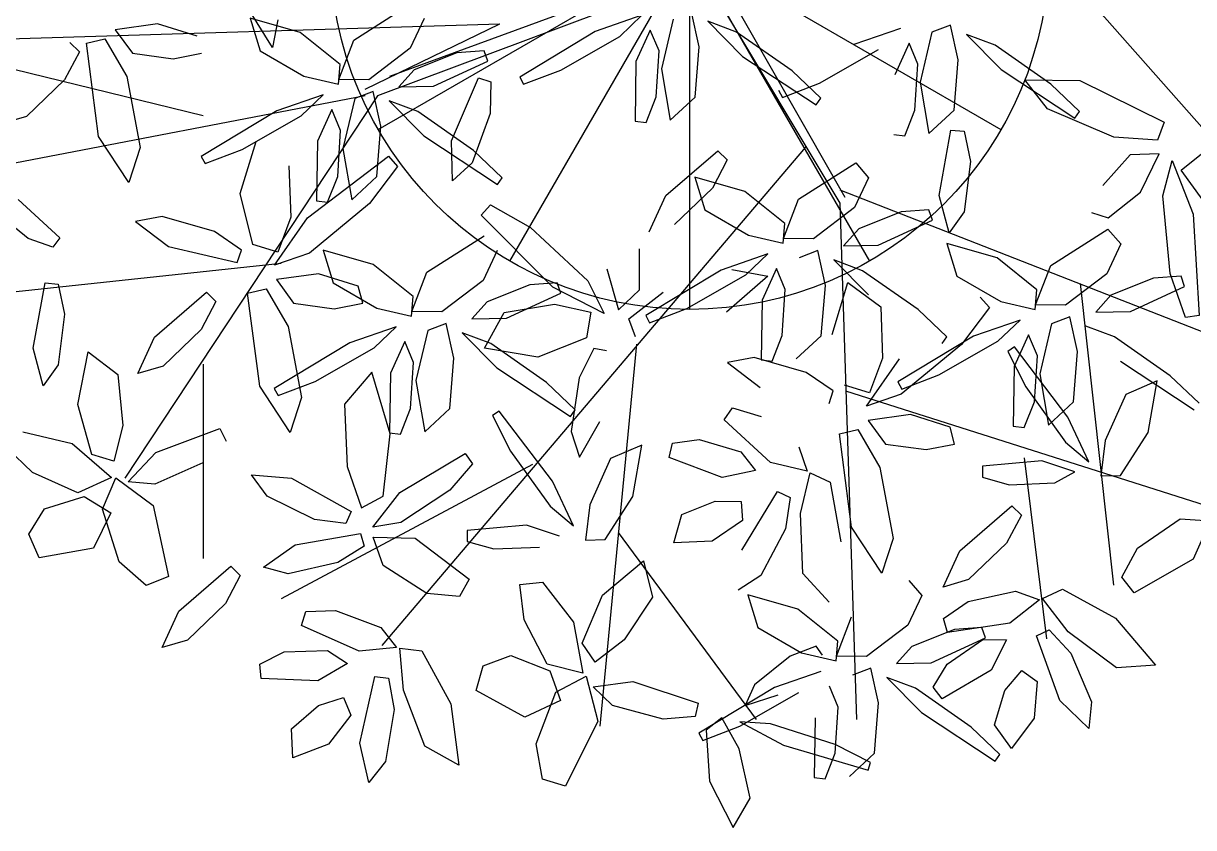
# Model space of a CAD drawing. Extents: x 8365 to 8547, y -347 to -272.
# Drawn here: x 8514.588 to 8515.565, y -302.949 to -302.278 of the extents above; entities that cross this region are included whole.
import ezdxf

# ---------------------------------------------------------------- set-up
doc = ezdxf.new("R2010")
doc.units = 0
doc.layers.get('0').update_dxf_attribs({"linetype": 'CONTINUOUS'})
doc.layers.add('1', color=7, linetype='CONTINUOUS')

msp = doc.modelspace()

# ---------------------------------------------------------------- linework, layer by layer
at = {"linetype": 'CONTINUOUS'}
for p, q in [((8515.14408, -301.91695), (8515.14408, -302.51695)), ((8515.14408, -301.91695), (8515.14408, -302.51695)), ((8514.99408, -301.95714), (8515.29408, -302.47676)), ((8514.99408, -302.47676), (8515.29408, -301.95714)), ((8514.88427, -302.36695), (8515.40389, -302.06695)), ((8514.88427, -302.06695), (8515.40389, -302.36695))]:
    msp.add_line(p, q, dxfattribs=at)
at = {"color": 44}
for p, q in [((8514.89388, -302.32255), (8515.14928, -302.22839)), ((8515.15494, -302.23729), (8514.88365, -302.3389)), ((8515.15494, -302.23729), (8515.26944, -302.42832)), ((8515.16605, -302.23516), (8515.27359, -302.42332)), ((8515.48383, -302.26613), (8515.72618, -302.54018)), ((8514.48644, -302.2941), (8514.98558, -302.27875)), ((8514.87328, -302.33325), (8514.98558, -302.27875)), ((8514.73812, -302.35562), (8514.48644, -302.2941)), ((8514.87328, -302.33884), (8514.52373, -302.40595)), ((8514.88365, -302.3389), (8514.67287, -302.65763)), ((8515.24075, -302.38176), (8514.88726, -302.79745)), ((8515.26944, -302.41714), (8515.69822, -302.58492)), ((8515.26944, -302.42832), (8515.28342, -302.85897)), ((8514.80337, -302.47866), (8514.54237, -302.50662)), ((8515.46984, -302.49544), (8515.49781, -302.74712)), ((8515.09967, -302.54587), (8515.06903, -302.86456)), ((8514.73812, -302.56267), (8514.73812, -302.72474)), ((8515.2741, -302.58492), (8515.59102, -302.68559)), ((8515.0131, -302.64644), (8514.80337, -302.7583)), ((8515.42324, -302.64085), (8515.44188, -302.79186)), ((8515.08456, -302.70302), (8515.19952, -302.85897))]:
    msp.add_line(p, q, dxfattribs=at)
at = {"color": 60}
for p, q in [((8514.79606, -302.29855), (8514.77675, -302.26754)), ((8514.86398, -302.29247), (8514.91169, -302.26197)), ((8514.69994, -302.27874), (8514.66475, -302.28367)), ((8514.73303, -302.28917), (8514.69994, -302.27874)), ((8514.8192, -302.28596), (8514.77737, -302.27412)), ((8514.77737, -302.27412), (8514.78579, -302.30129)), ((8514.80042, -302.27533), (8514.79606, -302.29855)), ((8514.66475, -302.28367), (8514.67918, -302.30326)), ((8514.85244, -302.31266), (8514.8192, -302.28596)), ((8514.6269, -302.29446), (8514.63484, -302.30206)), ((8514.64068, -302.29487), (8514.65614, -302.29123)), ((8514.65087, -302.37266), (8514.64068, -302.29487)), ((8514.65614, -302.29123), (8514.67452, -302.32276)), ((8514.85136, -302.32523), (8514.86398, -302.29247)), ((8514.63484, -302.30206), (8514.62256, -302.32555)), ((8514.67918, -302.30326), (8514.71306, -302.3079)), ((8514.71306, -302.3079), (8514.7369, -302.30329)), ((8514.78579, -302.30129), (8514.82228, -302.32238)), ((8514.91082, -302.29922), (8514.87636, -302.3254)), ((8514.85112, -302.32909), (8514.85244, -302.31266)), ((8514.91419, -302.31704), (8514.90155, -302.33122)), ((8514.62256, -302.32555), (8514.59085, -302.35598)), ((8514.67452, -302.32276), (8514.68569, -302.38196)), ((8514.82228, -302.32238), (8514.85112, -302.32909)), ((8514.87636, -302.3254), (8514.85136, -302.32523)), ((8514.88, -302.33529), (8514.8646, -302.34117)), ((8514.88635, -302.36421), (8514.88, -302.33529)), ((8514.83841, -302.33791), (8514.79951, -302.35145)), ((8514.81999, -302.35558), (8514.83841, -302.33791)), ((8514.8646, -302.34117), (8514.8548, -302.38266)), ((8514.91731, -302.352), (8514.89343, -302.34297)), ((8514.59085, -302.35598), (8514.5697, -302.36216)), ((8514.79951, -302.35145), (8514.73656, -302.38951)), ((8514.77077, -302.38366), (8514.81999, -302.35558)), ((8514.84552, -302.35029), (8514.8335, -302.37663)), ((8514.85289, -302.36781), (8514.84552, -302.35029)), ((8514.88301, -302.40622), (8514.88635, -302.36421)), ((8514.67621, -302.41106), (8514.65087, -302.37266)), ((8514.8335, -302.37663), (8514.83279, -302.42647)), ((8514.85039, -302.40602), (8514.85289, -302.36781)), ((8514.68569, -302.38196), (8514.67621, -302.41106)), ((8514.73977, -302.3954), (8514.77077, -302.38366)), ((8514.76915, -302.42032), (8514.78236, -302.37707)), ((8514.8548, -302.38266), (8514.8621, -302.42552)), ((8514.73656, -302.38951), (8514.73977, -302.3954)), ((8514.82532, -302.44056), (8514.89272, -302.38919)), ((8514.89272, -302.38919), (8514.90037, -302.39792)), ((8514.80971, -302.39731), (8514.81123, -302.44004)), ((8514.84192, -302.42743), (8514.85039, -302.40602)), ((8514.8621, -302.42552), (8514.88301, -302.40622)), ((8514.90037, -302.39792), (8514.87708, -302.42869)), ((8514.58386, -302.42542), (8514.61857, -302.45727)), ((8514.77958, -302.46273), (8514.76915, -302.42032)), ((8514.592, -302.45792), (8514.56398, -302.43504)), ((8514.87708, -302.42869), (8514.82675, -302.47016)), ((8514.83279, -302.42647), (8514.84192, -302.42743)), ((8514.70399, -302.43957), (8514.68183, -302.44377)), ((8514.68183, -302.44377), (8514.70918, -302.46447)), ((8514.74755, -302.45214), (8514.70399, -302.43957)), ((8514.79778, -302.4801), (8514.82532, -302.44056)), ((8514.81123, -302.44004), (8514.80035, -302.46919)), ((8514.77012, -302.46746), (8514.74755, -302.45214)), ((8514.61273, -302.46513), (8514.592, -302.45792)), ((8514.61857, -302.45727), (8514.61273, -302.46513)), ((8514.70918, -302.46447), (8514.76665, -302.47788)), ((8514.80035, -302.46919), (8514.77958, -302.46273)), ((8514.76665, -302.47788), (8514.77012, -302.46746)), ((8514.82675, -302.47016), (8514.79778, -302.4801)), ((8514.8801, -302.47949), (8514.83827, -302.46765)), ((8514.83827, -302.46765), (8514.8467, -302.49482)), ((8514.83441, -302.48723), (8514.79922, -302.49215)), ((8514.79922, -302.49215), (8514.81365, -302.51175)), ((8514.8675, -302.49766), (8514.83441, -302.48723)), ((8514.59627, -302.5494), (8514.60618, -302.49493)), ((8514.60618, -302.49493), (8514.61713, -302.49582)), ((8514.61713, -302.49582), (8514.62249, -302.52097)), ((8514.6975, -302.54008), (8514.74084, -302.50273)), ((8514.74084, -302.50273), (8514.74877, -302.51033)), ((8514.77515, -302.50335), (8514.79062, -302.49972)), ((8514.78534, -302.58115), (8514.77515, -302.50335)), ((8514.79062, -302.49972), (8514.80899, -302.53124)), ((8514.8467, -302.49482), (8514.88318, -302.51591)), ((8514.87137, -302.51177), (8514.8675, -302.49766)), ((8514.74877, -302.51033), (8514.73649, -302.53382)), ((8514.81365, -302.51175), (8514.84754, -302.51639)), ((8514.84754, -302.51639), (8514.87137, -302.51177)), ((8514.62249, -302.52097), (8514.6172, -302.56316)), ((8514.80899, -302.53124), (8514.82016, -302.59044)), ((8514.89931, -302.53144), (8514.86041, -302.54498)), ((8514.88089, -302.54911), (8514.89931, -302.53144)), ((8514.68364, -302.57042), (8514.6975, -302.54008)), ((8514.73649, -302.53382), (8514.70478, -302.56424)), ((8514.86041, -302.54498), (8514.79746, -302.58304)), ((8514.90642, -302.54382), (8514.89441, -302.57015))]:
    msp.add_line(p, q, dxfattribs=at)
at = {"color": 62}
for p, q in [((8515.15212, -302.29786), (8515.14576, -302.26893)), ((8514.92249, -302.27445), (8514.91082, -302.29922)), ((8515.10418, -302.27156), (8515.06527, -302.2851)), ((8515.08575, -302.28923), (8515.10418, -302.27156)), ((8515.13036, -302.27481), (8515.12057, -302.31631)), ((8515.18307, -302.28565), (8515.15919, -302.27662)), ((8515.15919, -302.27662), (8515.18815, -302.30591)), ((8515.06527, -302.2851), (8515.00233, -302.32316)), ((8515.11128, -302.28394), (8515.09927, -302.31028)), ((8515.11865, -302.30145), (8515.11128, -302.28394)), ((8515.22959, -302.31799), (8515.18307, -302.28565)), ((8515.03654, -302.31731), (8515.08575, -302.28923)), ((8515.14877, -302.33987), (8515.15212, -302.29786)), ((8514.94976, -302.30285), (8514.91419, -302.31704)), ((8514.97273, -302.30129), (8514.94976, -302.30285)), ((8514.97579, -302.30994), (8514.97273, -302.30129)), ((8515.11615, -302.33967), (8515.11865, -302.30145)), ((8514.93049, -302.33074), (8514.97579, -302.30994)), ((8515.00553, -302.32905), (8515.03654, -302.31731)), ((8515.09927, -302.31028), (8515.09856, -302.36012)), ((8515.12057, -302.31631), (8515.12787, -302.35917)), ((8514.94532, -302.37637), (8514.96781, -302.32376)), ((8514.96781, -302.32376), (8514.97828, -302.3271)), ((8514.97828, -302.3271), (8514.97759, -302.3536)), ((8515.00233, -302.32316), (8515.00553, -302.32905)), ((8514.90155, -302.33122), (8514.93049, -302.33074)), ((8515.21826, -302.33422), (8515.22147, -302.34011)), ((8514.89343, -302.34297), (8514.92239, -302.37226)), ((8515.10768, -302.36108), (8515.11615, -302.33967)), ((8515.12787, -302.35917), (8515.14877, -302.33987)), ((8514.96383, -302.38435), (8514.91731, -302.352)), ((8514.97759, -302.3536), (8514.96249, -302.39487)), ((8515.09856, -302.36012), (8515.10768, -302.36108)), ((8514.92239, -302.37226), (8514.98382, -302.41271)), ((8514.94622, -302.40972), (8514.94532, -302.37637)), ((8514.98776, -302.40728), (8514.96383, -302.38435)), ((8515.12416, -302.42208), (8515.1675, -302.38473)), ((8515.1675, -302.38473), (8515.17543, -302.39233)), ((8514.96249, -302.39487), (8514.94622, -302.40972)), ((8515.17543, -302.39233), (8515.16315, -302.41582)), ((8514.98382, -302.41271), (8514.98776, -302.40728)), ((8515.16315, -302.41582), (8515.13144, -302.44625)), ((8515.19016, -302.41867), (8515.14833, -302.40682)), ((8515.14833, -302.40682), (8515.15676, -302.434)), ((8515.1103, -302.45243), (8515.12416, -302.42208)), ((8515.22341, -302.44536), (8515.19016, -302.41867)), ((8515.22232, -302.45793), (8515.23494, -302.42517)), ((8514.97019, -302.43846), (8514.97783, -302.42973)), ((8514.97783, -302.42973), (8515.01141, -302.44873)), ((8515.15676, -302.434), (8515.19324, -302.45509)), ((8515.03005, -302.49845), (8514.97019, -302.43846)), ((8515.01141, -302.44873), (8515.0592, -302.4931)), ((8515.22209, -302.46179), (8515.22341, -302.44536)), ((8514.92488, -302.48599), (8514.97259, -302.4555)), ((8515.19324, -302.45509), (8515.22209, -302.46179)), ((8514.98339, -302.46797), (8514.97173, -302.49275)), ((8514.91335, -302.50618), (8514.8801, -302.47949)), ((8514.91226, -302.51875), (8514.92488, -302.48599)), ((8514.97173, -302.49275), (8514.93726, -302.51893)), ((8515.01067, -302.49638), (8514.97509, -302.51056)), ((8514.99139, -302.52427), (8515.03669, -302.50346)), ((8515.03364, -302.49481), (8515.01067, -302.49638)), ((8515.03669, -302.50346), (8515.03364, -302.49481)), ((8514.91203, -302.52262), (8514.91335, -302.50618)), ((8514.97509, -302.51056), (8514.96245, -302.52475)), ((8514.98926, -302.51966), (8515.03141, -302.51249)), ((8514.88318, -302.51591), (8514.91203, -302.52262)), ((8514.93726, -302.51893), (8514.91226, -302.51875)), ((8514.97282, -302.54946), (8514.98926, -302.51966)), ((8514.9409, -302.52881), (8514.9255, -302.53469)), ((8514.94726, -302.55774), (8514.9409, -302.52881)), ((8514.96245, -302.52475), (8514.99139, -302.52427)), ((8514.9255, -302.53469), (8514.91571, -302.57619)), ((8514.97821, -302.54552), (8514.95433, -302.53649)), ((8514.95433, -302.53649), (8514.98329, -302.56579)), ((8515.0581, -302.54084), (8515.01744, -302.55681)), ((8514.60475, -302.58067), (8514.59627, -302.5494)), ((8514.63361, -302.59627), (8514.64217, -302.55249)), ((8514.64217, -302.55249), (8514.66705, -302.5714)), ((8514.83167, -302.57719), (8514.88089, -302.54911)), ((8514.91379, -302.56133), (8514.90642, -302.54382)), ((8515.01744, -302.55681), (8514.97282, -302.54946)), ((8515.02473, -302.57787), (8514.97821, -302.54552)), ((8514.91129, -302.59955), (8514.91379, -302.56133)), ((8514.94391, -302.59975), (8514.94726, -302.55774)), ((8514.6172, -302.56316), (8514.60475, -302.58067)), ((8514.66705, -302.5714), (8514.67114, -302.61396)), ((8514.70478, -302.56424), (8514.68364, -302.57042)), ((8514.87877, -302.56935), (8514.85601, -302.5961)), ((8514.8942, -302.62067), (8514.87877, -302.56935)), ((8514.89441, -302.57015), (8514.8937, -302.61999)), ((8514.98329, -302.56579), (8515.04473, -302.60624)), ((8514.81068, -302.61955), (8514.78534, -302.58115)), ((8514.80067, -302.58893), (8514.83167, -302.57719)), ((8514.91571, -302.57619), (8514.92301, -302.61904)), ((8515.04867, -302.60081), (8515.02473, -302.57787)), ((8515.05186, -302.574), (8515.04518, -302.61884)), ((8514.79746, -302.58304), (8514.80067, -302.58893)), ((8514.82016, -302.59044), (8514.81068, -302.61955)), ((8514.64535, -302.63809), (8514.63361, -302.59627)), ((8514.85601, -302.5961), (8514.85824, -302.64798)), ((8514.90282, -302.62096), (8514.91129, -302.59955)), ((8514.92301, -302.61904), (8514.94391, -302.59975)), ((8515.04473, -302.60624), (8515.04867, -302.60081)), ((8514.98505, -302.60181), (8514.97952, -302.60562)), ((8514.97952, -302.60562), (8514.99447, -302.63521)), ((8515.02953, -302.6604), (8514.98505, -302.60181)), ((8514.58778, -302.61906), (8514.62887, -302.62882)), ((8514.67114, -302.61396), (8514.66367, -302.64355)), ((8514.69855, -302.63645), (8514.75215, -302.61636)), ((8514.75215, -302.61636), (8514.75729, -302.62677)), ((8514.88843, -302.67289), (8514.8942, -302.62067)), ((8514.8937, -302.61999), (8514.90282, -302.62096)), ((8515.04518, -302.61884), (8515.05228, -302.64025)), ((8514.62887, -302.62882), (8514.6617, -302.65724)), ((8514.59561, -302.65311), (8514.57424, -302.63242)), ((8514.66367, -302.64355), (8514.64535, -302.63809)), ((8514.67546, -302.66081), (8514.69855, -302.63645)), ((8514.9023, -302.66982), (8514.95688, -302.63727)), ((8514.95688, -302.63727), (8514.9629, -302.64572)), ((8514.99447, -302.63521), (8515.02758, -302.6812)), ((8514.73794, -302.64504), (8514.69771, -302.66276)), ((8514.85824, -302.64798), (8514.8704, -302.6824)), ((8514.9629, -302.64572), (8514.94389, -302.66783)), ((8514.63358, -302.66991), (8514.59561, -302.65311)), ((8514.6617, -302.65724), (8514.63358, -302.66991)), ((8514.65405, -302.68366), (8514.66527, -302.65757)), ((8514.66527, -302.65757), (8514.69631, -302.68064)), ((8514.79162, -302.6728), (8514.77858, -302.65505)), ((8514.77858, -302.65505), (8514.81183, -302.65768)), ((8514.81183, -302.65768), (8514.86177, -302.6856)), ((8514.69771, -302.66276), (8514.67546, -302.66081)), ((8514.87978, -302.69859), (8514.9023, -302.66982)), ((8514.94389, -302.66783), (8514.90309, -302.69473)), ((8515.04709, -302.69766), (8515.02953, -302.6604)), ((8514.60563, -302.68333), (8514.63894, -302.67298)), ((8514.63894, -302.67298), (8514.66123, -302.6867)), ((8514.83107, -302.69217), (8514.79162, -302.6728)), ((8514.8704, -302.6824), (8514.88843, -302.67289)), ((8514.5928, -302.70447), (8514.60563, -302.68333)), ((8514.66123, -302.6867), (8514.64677, -302.71617)), ((8514.66811, -302.7276), (8514.65405, -302.68366)), ((8514.69631, -302.68064), (8514.70936, -302.73973)), ((8514.86177, -302.6856), (8514.85734, -302.69566)), ((8515.02758, -302.6812), (8515.04709, -302.69766)), ((8514.85734, -302.69566), (8514.83107, -302.69217)), ((8514.90309, -302.69473), (8514.87978, -302.69859)), ((8515.00807, -302.69686), (8514.95844, -302.70141)), ((8514.60122, -302.72414), (8514.5928, -302.70447)), ((8514.64677, -302.71617), (8514.60122, -302.72414)), ((8514.78849, -302.73192), (8514.81496, -302.71324)), ((8514.69066, -302.74727), (8514.66811, -302.7276)), ((8514.71778, -302.76863), (8514.76112, -302.73128)), ((8514.76112, -302.73128), (8514.76906, -302.73888)), ((8514.80921, -302.73762), (8514.78849, -302.73192)), ((8514.70936, -302.73973), (8514.69066, -302.74727)), ((8514.76906, -302.73888), (8514.75678, -302.76237)), ((8514.75678, -302.76237), (8514.72506, -302.79279)), ((8514.70392, -302.79897), (8514.71778, -302.76863)), ((8514.72506, -302.79279), (8514.70392, -302.79897)), ((8514.78557, -302.8128), (8514.80568, -302.80274)), ((8514.78667, -302.82497), (8514.78557, -302.8128)), ((8514.81305, -302.8911), (8514.81176, -302.86678))]:
    msp.add_line(p, q, dxfattribs=at)
at = {"color": 64}
for p, q in [((8515.32011, -302.28262), (8515.28121, -302.29616)), ((8515.3463, -302.28587), (8515.3365, -302.32737)), ((8515.3617, -302.27999), (8515.3463, -302.28587)), ((8515.36805, -302.30892), (8515.3617, -302.27999)), ((8515.39901, -302.2967), (8515.37513, -302.28767)), ((8515.37513, -302.28767), (8515.40409, -302.31697)), ((8515.32722, -302.295), (8515.3152, -302.32133)), ((8515.33459, -302.31251), (8515.32722, -302.295)), ((8515.18815, -302.30591), (8515.24959, -302.34636)), ((8515.25247, -302.32837), (8515.30169, -302.30029)), ((8515.25353, -302.34093), (8515.22959, -302.31799)), ((8515.33209, -302.35073), (8515.33459, -302.31251)), ((8515.36471, -302.35093), (8515.36805, -302.30892)), ((8515.3365, -302.32737), (8515.34381, -302.37022)), ((8515.22147, -302.34011), (8515.25247, -302.32837)), ((8515.24959, -302.34636), (8515.25353, -302.34093)), ((8515.32362, -302.37214), (8515.33209, -302.35073)), ((8515.34381, -302.37022), (8515.36471, -302.35093)), ((8515.3145, -302.37117), (8515.32362, -302.37214)), ((8515.35223, -302.42194), (8515.36213, -302.36747)), ((8515.36213, -302.36747), (8515.37308, -302.36836)), ((8515.37308, -302.36836), (8515.37845, -302.3935)), ((8515.23494, -302.42517), (8515.28265, -302.39468)), ((8515.28265, -302.39468), (8515.29345, -302.40715)), ((8515.37845, -302.3935), (8515.37316, -302.43569)), ((8515.29345, -302.40715), (8515.28179, -302.43193)), ((8515.3607, -302.45321), (8515.35223, -302.42194)), ((8515.28179, -302.43193), (8515.24732, -302.45811)), ((8515.3437, -302.43399), (8515.32073, -302.43556)), ((8515.34675, -302.44264), (8515.3437, -302.43399)), ((8515.32073, -302.43556), (8515.28515, -302.44974)), ((8515.30145, -302.46344), (8515.34675, -302.44264)), ((8515.37316, -302.43569), (8515.3607, -302.45321)), ((8515.28515, -302.44974), (8515.27251, -302.46393)), ((8515.24732, -302.45811), (8515.22232, -302.45793)), ((8515.27251, -302.46393), (8515.30145, -302.46344)), ((8515.40056, -302.47396), (8515.35873, -302.46212)), ((8515.35873, -302.46212), (8515.36716, -302.48929)), ((8515.10216, -302.50056), (8515.10226, -302.46636)), ((8515.20937, -302.47061), (8515.17047, -302.48415)), ((8515.19095, -302.48829), (8515.20937, -302.47061)), ((8515.25096, -302.46799), (8515.23556, -302.47387)), ((8515.25732, -302.49692), (8515.25096, -302.46799)), ((8515.0751, -302.48324), (8515.08465, -302.51747)), ((8515.17047, -302.48415), (8515.10752, -302.52221)), ((8515.17929, -302.48367), (8515.2094, -302.4892)), ((8515.21648, -302.483), (8515.20447, -302.50933)), ((8515.22385, -302.50051), (8515.21648, -302.483)), ((8515.28827, -302.4847), (8515.26439, -302.47567)), ((8515.26439, -302.47567), (8515.29335, -302.50497)), ((8515.0592, -302.4931), (8515.07289, -302.52049)), ((8515.14173, -302.51637), (8515.19095, -302.48829)), ((8515.2094, -302.4892), (8515.17471, -302.51941)), ((8515.33479, -302.51705), (8515.28827, -302.4847)), ((8515.36716, -302.48929), (8515.40364, -302.51038)), ((8515.07289, -302.52049), (8515.03005, -302.49845)), ((8515.08465, -302.51747), (8515.10216, -302.50056)), ((8515.09329, -302.52499), (8515.1221, -302.5026)), ((8515.22135, -302.53873), (8515.22385, -302.50051)), ((8515.25397, -302.53892), (8515.25732, -302.49692)), ((8515.26301, -302.53785), (8515.27622, -302.4946)), ((8515.27622, -302.4946), (8515.30357, -302.51485)), ((8515.03141, -302.51249), (8515.06174, -302.5194)), ((8515.20447, -302.50933), (8515.20376, -302.55917)), ((8515.38658, -302.50673), (8515.39423, -302.51546)), ((8515.06174, -302.5194), (8515.0581, -302.54084)), ((8515.10752, -302.52221), (8515.11073, -302.52811)), ((8515.11073, -302.52811), (8515.14173, -302.51637)), ((8515.30357, -302.51485), (8515.30509, -302.55758)), ((8515.35873, -302.53998), (8515.33479, -302.51705)), ((8515.39423, -302.51546), (8515.37094, -302.54622)), ((8515.09895, -302.53984), (8515.09329, -302.52499)), ((8515.21288, -302.56014), (8515.22135, -302.53873)), ((8515.23307, -302.55822), (8515.25397, -302.53892)), ((8515.38087, -302.53945), (8515.31792, -302.57751)), ((8515.35479, -302.54541), (8515.35873, -302.53998)), ((8515.06404, -302.54959), (8515.05186, -302.574)), ((8515.07483, -302.55165), (8515.06404, -302.54959)), ((8515.37094, -302.54622), (8515.32061, -302.5877)), ((8515.35213, -302.57166), (8515.40135, -302.54358)), ((8515.19785, -302.55711), (8515.17569, -302.56131)), ((8515.17569, -302.56131), (8515.20304, -302.58201)), ((8515.24141, -302.56968), (8515.19785, -302.55711)), ((8515.20376, -302.55917), (8515.21288, -302.56014)), ((8515.29164, -302.59763), (8515.31918, -302.5581)), ((8515.30509, -302.55758), (8515.29421, -302.58672)), ((8515.26398, -302.58499), (8515.24141, -302.56968)), ((8515.32113, -302.5834), (8515.35213, -302.57166)), ((8515.29421, -302.58672), (8515.27344, -302.58027)), ((8515.31792, -302.57751), (8515.32113, -302.5834)), ((8515.26051, -302.59542), (8515.26398, -302.58499)), ((8515.32061, -302.5877), (8515.29164, -302.59763)), ((8515.1728, -302.60908), (8515.17997, -302.59919)), ((8515.17997, -302.59919), (8515.20374, -302.60628)), ((8515.05228, -302.64025), (8515.06917, -302.61038)), ((8515.21162, -302.64474), (8515.1728, -302.60908)), ((8515.2792, -302.69869), (8515.26901, -302.62089)), ((8515.10409, -302.63023), (8515.07796, -302.64147)), ((8515.09672, -302.67307), (8515.10409, -302.63023)), ((8515.127, -302.64049), (8515.12982, -302.6286)), ((8515.12982, -302.6286), (8515.15208, -302.62545)), ((8515.15208, -302.62545), (8515.18671, -302.63579)), ((8515.17114, -302.65721), (8515.127, -302.64049)), ((8515.18671, -302.63579), (8515.19915, -302.65131)), ((8515.23521, -302.63166), (8515.24224, -302.65186)), ((8515.07796, -302.64147), (8515.06083, -302.67998)), ((8515.24224, -302.65186), (8515.21162, -302.64474)), ((8515.19915, -302.65131), (8515.17114, -302.65721)), ((8515.23654, -302.68722), (8515.24468, -302.65321)), ((8515.24468, -302.65321), (8515.26127, -302.661)), ((8515.18774, -302.71771), (8515.21743, -302.66877)), ((8515.21743, -302.66877), (8515.22791, -302.67377)), ((8515.26127, -302.661), (8515.27026, -302.71077)), ((8515.07368, -302.70895), (8515.09672, -302.67307)), ((8515.13751, -302.68811), (8515.16525, -302.67688)), ((8515.16525, -302.67688), (8515.18713, -302.67733)), ((8515.18713, -302.67733), (8515.18806, -302.69302)), ((8515.22791, -302.67377), (8515.224, -302.7001)), ((8515.06083, -302.67998), (8515.0572, -302.70937)), ((8515.13101, -302.71157), (8515.13751, -302.68811)), ((8515.23846, -302.73726), (8515.23654, -302.68722)), ((8515.03553, -302.70603), (8515.00807, -302.69686)), ((8515.18806, -302.69302), (8515.16275, -302.71024)), ((8514.81496, -302.71324), (8514.86954, -302.70389)), ((8514.86954, -302.70389), (8514.87245, -302.71449)), ((8514.88834, -302.7306), (8514.87995, -302.70705)), ((8514.87995, -302.70705), (8514.91505, -302.70769)), ((8514.91505, -302.70769), (8514.96004, -302.74207)), ((8514.95844, -302.70141), (8514.95844, -302.71058)), ((8515.224, -302.7001), (8515.20336, -302.7389)), ((8514.87245, -302.71449), (8514.85066, -302.72814)), ((8514.95844, -302.71058), (8514.98062, -302.71675)), ((8514.98062, -302.71675), (8515.01889, -302.7152)), ((8515.0572, -302.70937), (8515.07368, -302.70895)), ((8515.16275, -302.71024), (8515.13101, -302.71157)), ((8514.85066, -302.72814), (8514.80921, -302.73762)), ((8515.07136, -302.75543), (8515.10546, -302.72668)), ((8515.10546, -302.72668), (8515.11301, -302.75701)), ((8514.92474, -302.75402), (8514.88834, -302.7306)), ((8514.96004, -302.74207), (8514.95202, -302.75649)), ((8515.00243, -302.74641), (8515.02137, -302.74448)), ((8515.00613, -302.77592), (8515.00243, -302.74641)), ((8515.02137, -302.74448), (8515.04727, -302.77783)), ((8515.20336, -302.7389), (8515.18467, -302.75114)), ((8514.95202, -302.75649), (8514.92474, -302.75402)), ((8515.05431, -302.79539), (8515.07136, -302.75543)), ((8515.11301, -302.75701), (8515.08952, -302.79273)), ((8515.23446, -302.76702), (8515.19263, -302.75517)), ((8515.19263, -302.75517), (8515.20105, -302.78234)), ((8514.82013, -302.78064), (8514.82379, -302.76898)), ((8514.82379, -302.76898), (8514.84858, -302.76816)), ((8514.84858, -302.76816), (8514.88648, -302.78223)), ((8515.0252, -302.81281), (8515.00613, -302.77592)), ((8514.86827, -302.80212), (8514.82013, -302.78064)), ((8514.88648, -302.78223), (8514.89956, -302.79915)), ((8515.04727, -302.77783), (8515.05505, -302.82056)), ((8515.06516, -302.81112), (8515.05431, -302.79539)), ((8515.08952, -302.79273), (8515.06516, -302.81112)), ((8514.80568, -302.80274), (8514.8418, -302.80155)), ((8514.8418, -302.80155), (8514.85853, -302.81232)), ((8514.89956, -302.79915), (8514.86827, -302.80212)), ((8514.90538, -302.83449), (8514.90231, -302.79966)), ((8514.90231, -302.79966), (8514.92051, -302.80178)), ((8514.92051, -302.80178), (8514.94484, -302.84612)), ((8514.97176, -302.81419), (8514.995, -302.80575)), ((8514.995, -302.80575), (8515.02745, -302.81855)), ((8514.85853, -302.81232), (8514.83384, -302.82681)), ((8514.966, -302.8348), (8514.97176, -302.81419)), ((8515.05505, -302.82056), (8515.0252, -302.81281)), ((8514.83384, -302.82681), (8514.78667, -302.82497)), ((8514.86879, -302.87891), (8514.88141, -302.82307)), ((8514.88141, -302.82307), (8514.89293, -302.82448)), ((8514.89293, -302.82448), (8514.89758, -302.85069)), ((8515.02745, -302.81855), (8515.03622, -302.84322)), ((8515.03253, -302.83635), (8515.05763, -302.82304)), ((8515.05763, -302.82304), (8515.06736, -302.86048)), ((8514.92309, -302.88134), (8514.90538, -302.83449)), ((8515.00649, -302.85712), (8514.966, -302.8348)), ((8515.06353, -302.83196), (8515.0968, -302.82744)), ((8515.07966, -302.84741), (8515.06353, -302.83196)), ((8514.8345, -302.84733), (8514.85539, -302.84081)), ((8514.85539, -302.84081), (8514.86125, -302.85539)), ((8515.03622, -302.84322), (8515.00649, -302.85712)), ((8515.01596, -302.87941), (8515.03253, -302.83635)), ((8514.81176, -302.86678), (8514.8345, -302.84733)), ((8514.86125, -302.85539), (8514.84272, -302.87976)), ((8514.89758, -302.85069), (8514.89032, -302.89404)), ((8514.94484, -302.84612), (8514.95162, -302.8971)), ((8515.06736, -302.86048), (8515.04051, -302.91471)), ((8514.84272, -302.87976), (8514.81305, -302.8911)), ((8514.87649, -302.91158), (8514.86879, -302.87891)), ((8514.95162, -302.8971), (8514.92309, -302.88134)), ((8515.02121, -302.90886), (8515.01596, -302.87941)), ((8514.89032, -302.89404), (8514.87649, -302.91158)), ((8515.04051, -302.91471), (8515.02121, -302.90886))]:
    msp.add_line(p, q, dxfattribs=at)
at = {"color": 66}
for p, q in [((8515.44553, -302.32905), (8515.39901, -302.2967)), ((8515.40409, -302.31697), (8515.46553, -302.35742)), ((8515.44268, -302.3497), (8515.4238, -302.3256)), ((8515.4238, -302.3256), (8515.46981, -302.32598)), ((8515.46981, -302.32598), (8515.54007, -302.36091)), ((8515.46947, -302.35199), (8515.44553, -302.32905)), ((8515.49804, -302.37344), (8515.44268, -302.3497)), ((8515.46553, -302.35742), (8515.46947, -302.35199)), ((8515.54007, -302.36091), (8515.53446, -302.37577)), ((8515.53446, -302.37577), (8515.49804, -302.37344)), ((8515.51162, -302.38818), (8515.48888, -302.41372)), ((8515.53594, -302.38713), (8515.51162, -302.38818)), ((8515.5204, -302.41909), (8515.53594, -302.38713)), ((8515.53884, -302.42225), (8515.54675, -302.39267)), ((8515.49328, -302.44074), (8515.5204, -302.41909)), ((8515.54519, -302.48715), (8515.53884, -302.42225)), ((8515.47941, -302.43608), (8515.49328, -302.44074)), ((8515.44534, -302.48047), (8515.49305, -302.44997)), ((8515.49305, -302.44997), (8515.50385, -302.46244)), ((8515.50385, -302.46244), (8515.49219, -302.48722)), ((8515.4338, -302.50066), (8515.40056, -302.47396)), ((8515.43272, -302.51322), (8515.44534, -302.48047)), ((8515.49219, -302.48722), (8515.45772, -302.5134)), ((8515.53113, -302.49085), (8515.49555, -302.50503)), ((8515.5541, -302.48928), (8515.53113, -302.49085)), ((8515.55715, -302.49794), (8515.5541, -302.48928)), ((8515.43249, -302.51709), (8515.4338, -302.50066)), ((8515.40364, -302.51038), (8515.43249, -302.51709)), ((8515.45772, -302.5134), (8515.43272, -302.51322)), ((8515.49555, -302.50503), (8515.48291, -302.51922)), ((8515.46136, -302.52328), (8515.44596, -302.52916)), ((8515.46772, -302.55221), (8515.46136, -302.52328)), ((8515.41977, -302.52591), (8515.38087, -302.53945)), ((8515.40135, -302.54358), (8515.41977, -302.52591)), ((8515.44596, -302.52916), (8515.43617, -302.57066)), ((8515.42688, -302.53829), (8515.41487, -302.56462)), ((8515.43425, -302.5558), (8515.42688, -302.53829)), ((8515.41506, -302.54829), (8515.40953, -302.55211)), ((8515.40953, -302.55211), (8515.42448, -302.5817)), ((8515.45954, -302.60688), (8515.41506, -302.54829)), ((8515.46437, -302.59422), (8515.46772, -302.55221)), ((8515.43175, -302.59402), (8515.43425, -302.5558)), ((8515.41487, -302.56462), (8515.41416, -302.61446)), ((8515.43617, -302.57066), (8515.44347, -302.61351)), ((8515.42448, -302.5817), (8515.45759, -302.62768)), ((8515.42328, -302.61543), (8515.43175, -302.59402)), ((8515.44347, -302.61351), (8515.46437, -302.59422)), ((8515.32827, -302.60476), (8515.29308, -302.60969)), ((8515.29308, -302.60969), (8515.30751, -302.62929)), ((8515.36136, -302.6152), (8515.32827, -302.60476)), ((8515.4771, -302.64414), (8515.45954, -302.60688)), ((8515.26901, -302.62089), (8515.28447, -302.61726)), ((8515.28447, -302.61726), (8515.30285, -302.64878)), ((8515.36523, -302.62931), (8515.36136, -302.6152)), ((8515.41416, -302.61446), (8515.42328, -302.61543)), ((8515.30751, -302.62929), (8515.3414, -302.63392)), ((8515.3414, -302.63392), (8515.36523, -302.62931)), ((8515.45759, -302.62768), (8515.4771, -302.64414)), ((8515.49084, -302.62646), (8515.48721, -302.65585)), ((8515.30285, -302.64878), (8515.31402, -302.70798)), ((8515.43808, -302.64334), (8515.38845, -302.64789)), ((8515.38845, -302.64789), (8515.38845, -302.65706)), ((8515.46554, -302.65251), (8515.43808, -302.64334)), ((8515.38845, -302.65706), (8515.41063, -302.66323)), ((8515.4489, -302.66169), (8515.46554, -302.65251)), ((8515.41063, -302.66323), (8515.4489, -302.66169)), ((8515.36961, -302.71825), (8515.41295, -302.6809)), ((8515.42088, -302.68851), (8515.4086, -302.71199)), ((8515.41295, -302.6809), (8515.42088, -302.68851)), ((8515.30454, -302.73709), (8515.2792, -302.69869)), ((8515.31402, -302.70798), (8515.30454, -302.73709)), ((8515.35575, -302.7486), (8515.36961, -302.71825)), ((8515.4086, -302.71199), (8515.37689, -302.74242)), ((8515.32695, -302.74302), (8515.33775, -302.7555)), ((8515.37689, -302.74242), (8515.35575, -302.7486)), ((8515.37643, -302.76065), (8515.41594, -302.7521)), ((8515.41594, -302.7521), (8515.43607, -302.75932)), ((8515.43866, -302.75827), (8515.45514, -302.75026)), ((8515.20105, -302.78234), (8515.23754, -302.80343)), ((8515.22809, -302.80622), (8515.19826, -302.83023)), ((8515.24959, -302.79798), (8515.22809, -302.80622)), ((8515.0968, -302.82744), (8515.15116, -302.84537)), ((8515.21477, -302.8325), (8515.15182, -302.87056)), ((8515.19826, -302.83023), (8515.19034, -302.84751)), ((8515.15116, -302.84537), (8515.14865, -302.8567)), ((8515.18603, -302.86471), (8515.23525, -302.83663)), ((8515.19034, -302.84751), (8515.21787, -302.83854)), ((8515.12211, -302.85881), (8515.07966, -302.84741)), ((8515.14865, -302.8567), (8515.12211, -302.85881)), ((8515.15503, -302.87645), (8515.18603, -302.86471)), ((8515.17094, -302.85772), (8515.15794, -302.86787)), ((8515.18551, -302.88351), (8515.17094, -302.85772)), ((8515.21151, -302.86274), (8515.18603, -302.86112)), ((8515.18603, -302.86112), (8515.22232, -302.88061)), ((8515.24876, -302.85768), (8515.24805, -302.90752)), ((8515.15182, -302.87056), (8515.15503, -302.87645)), ((8515.15794, -302.86787), (8515.16077, -302.91041)), ((8515.19466, -302.92464), (8515.18551, -302.88351)), ((8515.16077, -302.91041), (8515.18035, -302.94923)), ((8515.18035, -302.94923), (8515.19466, -302.92464))]:
    msp.add_line(p, q, dxfattribs=at)
at = {"color": 68}
for p, q in [((8515.54675, -302.39267), (8515.5642, -302.43757)), ((8515.55437, -302.40088), (8515.57131, -302.38724)), ((8515.5725, -302.42616), (8515.55437, -302.40088)), ((8515.5642, -302.43757), (8515.56925, -302.52217)), ((8515.55774, -302.52364), (8515.54519, -302.48715)), ((8515.51185, -302.51874), (8515.55715, -302.49794)), ((8515.48291, -302.51922), (8515.51185, -302.51874)), ((8515.56925, -302.52217), (8515.55774, -302.52364)), ((8515.49867, -302.53999), (8515.47479, -302.53096)), ((8515.54519, -302.57234), (8515.49867, -302.53999)), ((8515.50375, -302.56026), (8515.56519, -302.60071)), ((8515.5341, -302.57671), (8515.50797, -302.58795)), ((8515.52673, -302.61955), (8515.5341, -302.57671)), ((8515.56913, -302.59528), (8515.54519, -302.57234)), ((8515.50797, -302.58795), (8515.49084, -302.62646)), ((8515.50369, -302.65543), (8515.52673, -302.61955)), ((8515.48721, -302.65585), (8515.50369, -302.65543)), ((8515.51776, -302.71619), (8515.55353, -302.69181)), ((8515.55353, -302.69181), (8515.57849, -302.69327)), ((8515.57849, -302.69327), (8515.5642, -302.72534)), ((8515.50484, -302.74033), (8515.51776, -302.71619)), ((8515.5642, -302.72534), (8515.51499, -302.75334)), ((8515.26051, -302.76127), (8515.23846, -302.73726)), ((8515.51499, -302.75334), (8515.50484, -302.74033)), ((8515.33775, -302.7555), (8515.32608, -302.78027)), ((8515.45514, -302.75026), (8515.49952, -302.77453)), ((8515.2677, -302.79371), (8515.23446, -302.76702)), ((8515.35598, -302.77469), (8515.37643, -302.76065)), ((8515.43607, -302.75932), (8515.4113, -302.77867)), ((8515.46, -302.78597), (8515.43866, -302.75827)), ((8515.26662, -302.80628), (8515.27924, -302.77352)), ((8515.35916, -302.78649), (8515.35598, -302.77469)), ((8515.49952, -302.77453), (8515.53268, -302.81384)), ((8515.32608, -302.78027), (8515.29162, -302.80646)), ((8515.36502, -302.7839), (8515.32945, -302.79809)), ((8515.4113, -302.77867), (8515.35916, -302.78649)), ((8515.38799, -302.78234), (8515.36502, -302.7839)), ((8515.39105, -302.79099), (8515.38799, -302.78234)), ((8515.43365, -302.78925), (8515.44412, -302.78424)), ((8515.44412, -302.78424), (8515.46215, -302.80382)), ((8515.50015, -302.81591), (8515.46, -302.78597)), ((8515.26638, -302.81014), (8515.2677, -302.79371)), ((8515.34575, -302.81179), (8515.39105, -302.79099)), ((8515.35889, -302.81289), (8515.38869, -302.79244)), ((8515.38869, -302.79244), (8515.40858, -302.79251)), ((8515.40858, -302.79251), (8515.39558, -302.81801)), ((8515.45308, -302.8431), (8515.43365, -302.78925)), ((8515.23754, -302.80343), (8515.26638, -302.81014)), ((8515.25505, -302.80535), (8515.24959, -302.79798)), ((8515.29162, -302.80646), (8515.26662, -302.80628)), ((8515.32945, -302.79809), (8515.31681, -302.81227)), ((8515.46215, -302.80382), (8515.47937, -302.84426)), ((8515.31681, -302.81227), (8515.34575, -302.81179)), ((8515.34736, -302.83219), (8515.35889, -302.81289)), ((8515.53268, -302.81384), (8515.50015, -302.81591)), ((8515.25367, -302.81896), (8515.21477, -302.8325)), ((8515.29526, -302.81634), (8515.27986, -302.82222)), ((8515.30161, -302.84526), (8515.29526, -302.81634)), ((8515.33257, -302.83305), (8515.30869, -302.82402)), ((8515.30869, -302.82402), (8515.33765, -302.85331)), ((8515.39558, -302.81801), (8515.35484, -302.84186)), ((8515.40718, -302.83495), (8515.42128, -302.8182)), ((8515.42128, -302.8182), (8515.43406, -302.82734)), ((8515.26815, -302.84886), (8515.26078, -302.83135)), ((8515.37909, -302.8654), (8515.33257, -302.83305)), ((8515.35484, -302.84186), (8515.34736, -302.83219)), ((8515.3985, -302.86358), (8515.40718, -302.83495)), ((8515.43406, -302.82734), (8515.43157, -302.85785)), ((8515.29827, -302.88727), (8515.30161, -302.84526)), ((8515.47716, -302.86649), (8515.45308, -302.8431)), ((8515.47937, -302.84426), (8515.47716, -302.86649)), ((8515.26565, -302.88707), (8515.26815, -302.84886)), ((8515.33765, -302.85331), (8515.39908, -302.89376)), ((8515.26548, -302.87999), (8515.21151, -302.86274)), ((8515.41267, -302.88338), (8515.3985, -302.86358)), ((8515.43157, -302.85785), (8515.41267, -302.88338)), ((8515.40302, -302.88833), (8515.37909, -302.8654)), ((8515.22232, -302.88061), (8515.29293, -302.90123)), ((8515.2951, -302.89488), (8515.26548, -302.87999)), ((8515.25718, -302.90849), (8515.26565, -302.88707)), ((8515.27736, -302.90657), (8515.29827, -302.88727)), ((8515.39908, -302.89376), (8515.40302, -302.88833)), ((8515.29293, -302.90123), (8515.2951, -302.89488)), ((8515.24805, -302.90752), (8515.25718, -302.90849))]:
    msp.add_line(p, q, dxfattribs=at)
at = {"layer": '1', "color": 1, "linetype": 'CONTINUOUS'}
msp.add_circle((8515.14408, -302.21695), 0.3, dxfattribs=at)

doc.saveas('drawing.dxf')
